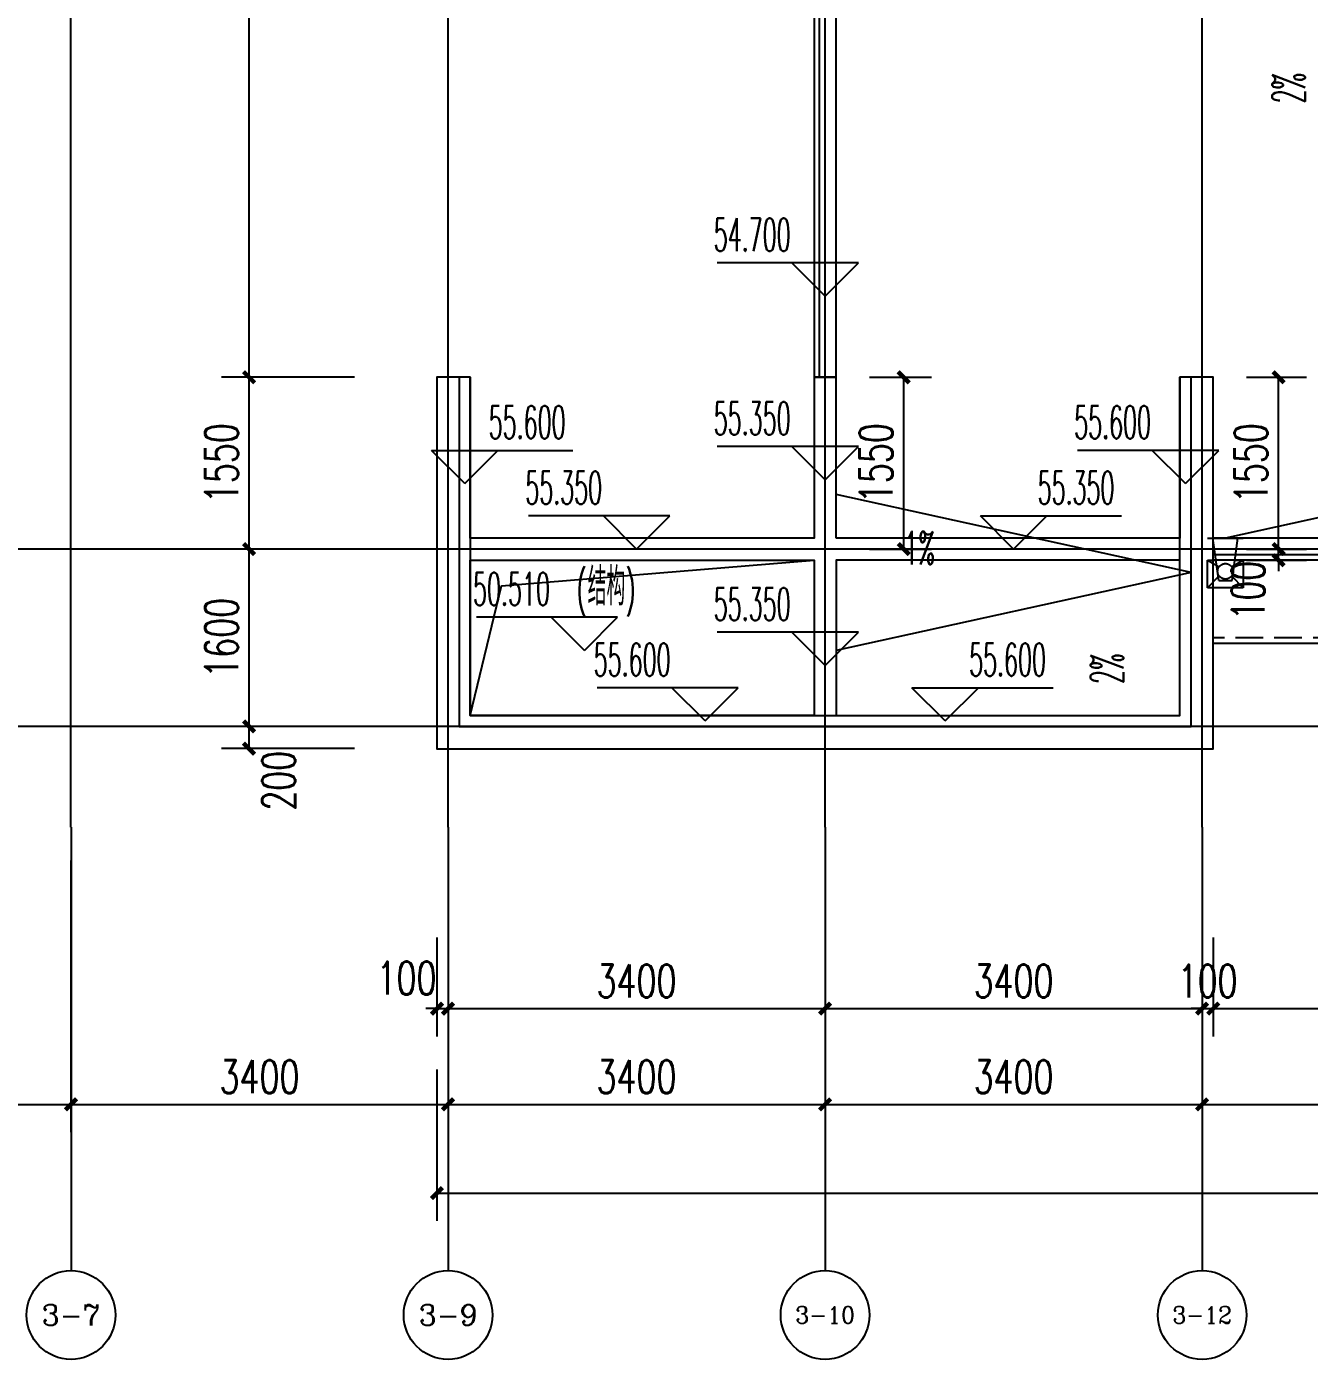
# Model space of a CAD drawing. Extents: x -59851 to 653804, y -249523 to 437614.
# Drawn here: x -30914 to -19347, y -176503 to -164481 of the extents above; entities that cross this region are included whole.
import ezdxf
from ezdxf.enums import TextEntityAlignment as Align

# ---------------------------------------------------------------- set-up
doc = ezdxf.new("R2010")
doc.units = 0
doc.header["$LTSCALE"] = 1000
doc.header["$MEASUREMENT"] = 0
doc.linetypes.add('DASH', pattern=[0.35, 0.25, -0.1])
doc.linetypes.add('DASHEDX2', pattern=[1.5, 1, -0.5])
for name, color, linetype in [('-SY', 3, 'DASHEDX2'), ('A-ROOF', 7, 'Continuous'), ('A-洞口', 105, 'Continuous'), ('A-第三道尺寸线', 105, 'Continuous'), ('AXIS', 3, 'Continuous'), ('AXIS_TEXT', 7, 'Continuous'), ('DIM_ELEV', 3, 'Continuous'), ('DIM_SYMB', 3, 'Continuous'), ('DOTE', 16, 'Continuous'), ('PUB_DIM', 3, 'Continuous'), ('PUB_TEXT', 7, 'Continuous'), ('ys', 154, 'Continuous')]:
    doc.layers.add(name, color=color, linetype=linetype)
doc.styles.add('_TCH_AXIS', font='COMPLEX', dxfattribs={"bigfont": 'GBCBIG'})
doc.styles.add('_TCH_DIM', font='SIMPLEX.shx', dxfattribs={"width": 0.7, "bigfont": 'GBCBIG.shx'})
doc.styles.add('_TCH_DIM_T3', font='SIMPLEX.shx', dxfattribs={"width": 0.705882, "bigfont": 'GBCBIG.shx'})
doc.styles.add('COMPLEX', font='COMPLEX')
doc.dimstyles.new('_TCH_ARCH&&100', dxfattribs={"dimtxt": 297.5, "dimasz": 100, "dimexe": 250, "dimexo": 300, "dimgap": 100, "dimtad": 1, "dimdec": 0, "dimzin": 0, "dimdsep": 46, "dimtxsty": '_TCH_DIM_T3', "dimblk": 'ARCHTICK', "dimcen": 0.09, "dimclrt": 7, "dimazin": 2, "dimtfac": 1, "dimtdec": 0, "dimtix": 1, "dimtmove": 2, "dimatfit": 3, "dimfxl": 0, "dimtolj": 1, "dimtzin": 0, "dimarcsym": 0})

# ---------------------------------------------------------------- blocks, each defined once
blk = doc.blocks.new('zhouxianssceng0329')
at = {"layer": 'DOTE'}
for p, q in [((-27114, 132090), (-27114, 156469)), ((-23714, 132090), (-23714, 156469)), ((-30514, 132090), (-30514, 143398)), ((-20314, 132090), (-20314, 143398)), ((5501, 134598), (-44989, 134598)), ((5501, 132998), (-44989, 132998))]:
    blk.add_line(p, q, dxfattribs=at)
blk = doc.blocks.new('jifangcengxiugai0420')
for points in [[(46634, -160852), (46634, -164002), (53234, -164002), (53234, -160852)], [(46734, -160852), (46734, -163902), (53134, -163902), (53134, -160852)]]:
    blk.add_lwpolyline(points)
blk.add_lwpolyline([(53134, -162502), (50034, -162502), (50034, -163902), (53134, -163902)], close=True)
at = {"layer": 'A-ROOF'}
for points in [[(53534, -148102), (51734, -148102), (51734, -147902), (51134, -147902), (51134, -148302), (51534, -148302), (51534, -149602), (51134, -149602), (51134, -150002), (51534, -150002), (51534, -151902), (48084, -151902), (48084, -153702), (49834, -153702), (49834, -160852), (50034, -160852), (50034, -153502), (48284, -153502), (48284, -152102), (51734, -152102), (51734, -149802), (51734, -148302), (53534, -148302)], [(49884, -160852), (49884, -153652), (48134, -153652), (48134, -151952), (51584, -151952), (51584, -149952), (51184, -149952), (51184, -149652), (51584, -149652), (51584, -148252), (51184, -148252), (51184, -147952), (51684, -147952), (51684, -148152), (53534, -148152)], [(46484, -160852), (46434, -160852), (46434, -164202), (53434, -164202), (53434, -160852), (53384, -160852)], [(50034, -162302), (50034, -160852), (49834, -160852), (49834, -162302), (46734, -162302), (46734, -160852), (46484, -160852)], [(53384, -160852), (53134, -160852), (53134, -162302), (50034, -162302)], [(60034, -162302), (53434, -162302)], [(60034, -162452), (53434, -162452)], [(60034, -162502), (53434, -162502)], [(56384, -162502), (56384, -163252), (53434, -163252)]]:
    blk.add_lwpolyline(points, dxfattribs=at)
blk.add_lwpolyline([(49834, -163902), (46734, -163902), (46734, -162502), (49834, -162502)], close=True, dxfattribs=at)
at = {"layer": 'A-ROOF', "linetype": 'DASH'}
blk.add_lwpolyline([(56334, -162502), (56334, -163202), (53434, -163202)], dxfattribs=at)
at = {"layer": 'A-洞口'}
blk.add_lwpolyline([(46734, -163902), (47016, -162734), (49834, -162502)], dxfattribs=at)
at = {"layer": 'DIM_ELEV'}
for p, q in [((50234, -159820), (48960, -159820)), ((49934, -160120), (49634, -159820)), ((49934, -160120), (50234, -159820)), ((46684, -161811), (46384, -161511)), ((46384, -161511), (47658, -161511)), ((46684, -161811), (46984, -161511)), ((50234, -161477), (48960, -161477)), ((49934, -161777), (49634, -161477)), ((49934, -161777), (50234, -161477)), ((53484, -161511), (52210, -161511)), ((53184, -161811), (52884, -161511)), ((53184, -161811), (53484, -161511)), ((48534, -162102), (47260, -162102)), ((48234, -162402), (47934, -162102)), ((48234, -162402), (48534, -162102)), ((51634, -162402), (51334, -162102)), ((51334, -162102), (52608, -162102)), ((51634, -162402), (51934, -162102)), ((48063, -163016), (46789, -163016)), ((47763, -163316), (47463, -163016)), ((47763, -163316), (48063, -163016)), ((50234, -163152), (48960, -163152)), ((49934, -163452), (49634, -163152)), ((49934, -163452), (50234, -163152)), ((49151, -163652), (47877, -163652)), ((48851, -163952), (48551, -163652)), ((48851, -163952), (49151, -163652)), ((51017, -163952), (50717, -163652)), ((50717, -163652), (51991, -163652)), ((51017, -163952), (51317, -163652))]:
    blk.add_line(p, q, dxfattribs=at)
at = {"layer": 'PUB_TEXT', "style": '_TCH_DIM'}
for s, height, width, p in [('54.700', 297.5, 0.494118, (48930, -159715)), ('55.350', 297.5, 0.494118, (48930, -161372)), ('55.600', 297.5, 0.494118, (46900, -161406)), ('55.600', 297.5, 0.494118, (52180, -161406)), ('55.350', 297.5, 0.494118, (47230, -161997)), ('55.350', 297.5, 0.494118, (51850, -161997)), ('50.510', 297.5, 0.494118, (46759, -162910)), ('(', 298, 0.494118, (47694, -162910)), ('结构', 337.6, 0.7, (47792, -162910)), (')', 298, 0.494118, (48136, -162910)), ('55.350', 297.5, 0.494118, (48930, -163047)), ('55.600', 297.5, 0.494118, (47847, -163547)), ('55.600', 297.5, 0.494118, (51233, -163547))]:
    blk.add_text(s, height=height, dxfattribs=dict(at, width=width)).set_placement(p)
blk = doc.blocks.new('wumianyushuidou')
at = {"layer": '-SY'}
for p, q in [((34701, -105144), (34642, -105041)), ((34784, -105145), (34892, -105041)), ((34642, -105361), (34701, -105258)), ((34892, -105361), (34784, -105257))]:
    blk.add_line(p, q, dxfattribs=at)
for points in [[(34442, -105361), (34442, -105041)], [(34642, -105041), (34892, -105041)], [(34642, -105115), (34642, -105041)], [(34892, -105041), (34892, -105361)], [(34826, -105141), (34442, -105088)], [(34826, -105261), (34826, -105141)], [(34826, -105261), (34442, -105313)], [(34642, -105361), (34642, -105282)], [(34892, -105361), (34642, -105361)]]:
    blk.add_lwpolyline(points, dxfattribs=at)
blk.add_circle((34742, -105201), 70, dxfattribs=at)
blk = doc.blocks.new('ysd0429')
at = {"rotation": 270}
blk.add_blockref('wumianyushuidou', (85097, -127860), dxfattribs=at)
blk = doc.blocks.new('_ArchTick')
at = {"color": 0, "linetype": 'ByBlock', "const_width": 0.4}
blk.add_lwpolyline([(-0.5, -0.5), (0.5, 0.5)], dxfattribs=at)
blk = doc.blocks.new('*D1249')
at = {"layer": 'A-第三道尺寸线', "color": 0, "lineweight": -2, "transparency": 16777216}
for p, q in [((-27956, -160494), (-29158, -160494)), ((-28908, -167644), (-28908, -160494)), ((-27956, -167644), (-29158, -167644))]:
    blk.add_line(p, q, dxfattribs=at)
at = {"layer": 'Defpoints', "color": 0, "transparency": 16777216}
for p in [(-28908, -160494), (-27656, -160494), (-27656, -167644)]:
    blk.add_point(p, dxfattribs=at)
at = {"layer": 'A-第三道尺寸线', "color": 0, "lineweight": -2, "transparency": 16777216, "xscale": 100, "yscale": 100, "zscale": 100}
for p, rotation in [((-28908, -160494), 90), ((-28908, -167644), 270)]:
    blk.add_blockref('_ArchTick', p, dxfattribs=dict(at, rotation=rotation))
at = {"layer": 'A-第三道尺寸线', "color": 7, "transparency": 16777216, "insert": (-29156, -164069), "char_height": 297.5, "attachment_point": 5, "rotation": 90, "style": '_TCH_DIM_T3'}
blk.add_mtext('\\A1;7150', dxfattribs=at)
blk = doc.blocks.new('*D1250')
at = {"layer": 'A-第三道尺寸线', "color": 0, "lineweight": -2, "transparency": 16777216}
for p, q in [((-27956, -167644), (-29158, -167644)), ((-28908, -169194), (-28908, -167644)), ((-27956, -169194), (-29158, -169194))]:
    blk.add_line(p, q, dxfattribs=at)
at = {"layer": 'Defpoints', "color": 0, "transparency": 16777216}
for p in [(-28908, -167644), (-27656, -167644), (-27656, -169194)]:
    blk.add_point(p, dxfattribs=at)
at = {"layer": 'A-第三道尺寸线', "color": 0, "lineweight": -2, "transparency": 16777216, "xscale": 100, "yscale": 100, "zscale": 100}
for p, rotation in [((-28908, -167644), 90), ((-28908, -169194), 270)]:
    blk.add_blockref('_ArchTick', p, dxfattribs=dict(at, rotation=rotation))
at = {"layer": 'A-第三道尺寸线', "color": 7, "transparency": 16777216, "insert": (-29156, -168419), "char_height": 297.5, "attachment_point": 5, "rotation": 90, "style": '_TCH_DIM_T3'}
blk.add_mtext('\\A1;1550', dxfattribs=at)
blk = doc.blocks.new('*D1251')
at = {"layer": 'A-第三道尺寸线', "color": 0, "lineweight": -2, "transparency": 16777216}
for p, q in [((-27956, -169194), (-29158, -169194)), ((-28908, -170794), (-28908, -169194)), ((-27956, -170794), (-29158, -170794))]:
    blk.add_line(p, q, dxfattribs=at)
at = {"layer": 'Defpoints', "color": 0, "transparency": 16777216}
for p in [(-28908, -169194), (-27656, -169194), (-27656, -170794)]:
    blk.add_point(p, dxfattribs=at)
at = {"layer": 'A-第三道尺寸线', "color": 0, "lineweight": -2, "transparency": 16777216, "xscale": 100, "yscale": 100, "zscale": 100}
for p, rotation in [((-28908, -169194), 90), ((-28908, -170794), 270)]:
    blk.add_blockref('_ArchTick', p, dxfattribs=dict(at, rotation=rotation))
at = {"layer": 'A-第三道尺寸线', "color": 7, "transparency": 16777216, "insert": (-29156, -169994), "char_height": 297.5, "attachment_point": 5, "rotation": 90, "style": '_TCH_DIM_T3'}
blk.add_mtext('\\A1;1600', dxfattribs=at)
blk = doc.blocks.new('*D1252')
at = {"layer": 'A-第三道尺寸线', "color": 0, "lineweight": -2, "transparency": 16777216}
for p, q in [((-27956, -170794), (-29158, -170794)), ((-28908, -170994), (-28908, -170794)), ((-27956, -170994), (-29158, -170994))]:
    blk.add_line(p, q, dxfattribs=at)
at = {"layer": 'Defpoints', "color": 0, "transparency": 16777216}
for p in [(-28908, -170794), (-27656, -170794), (-27656, -170994)]:
    blk.add_point(p, dxfattribs=at)
at = {"layer": 'A-第三道尺寸线', "color": 0, "lineweight": -2, "transparency": 16777216, "xscale": 100, "yscale": 100, "zscale": 100}
for p, rotation in [((-28908, -170794), 90), ((-28908, -170994), 270)]:
    blk.add_blockref('_ArchTick', p, dxfattribs=dict(at, rotation=rotation))
at = {"layer": 'A-第三道尺寸线', "color": 7, "transparency": 16777216, "insert": (-28641, -171283), "char_height": 297.5, "attachment_point": 5, "rotation": 90, "style": '_TCH_DIM_T3'}
blk.add_mtext('\\A1;200', dxfattribs=at)
blk = doc.blocks.new('*D1601')
at = {"layer": 'Defpoints', "color": 0, "transparency": 16777216}
for p in [(-23614, -167644), (-23005, -167644), (-23614, -169194)]:
    blk.add_point(p, dxfattribs=at)
at = {"layer": 'PUB_DIM', "color": 0, "lineweight": -2, "transparency": 16777216}
for p, q in [((-23314, -167644), (-22755, -167644)), ((-23005, -169194), (-23005, -167644)), ((-23314, -169194), (-22755, -169194))]:
    blk.add_line(p, q, dxfattribs=at)
at = {"layer": 'PUB_DIM', "color": 0, "lineweight": -2, "transparency": 16777216, "xscale": 100, "yscale": 100, "zscale": 100}
for p, rotation in [((-23005, -167644), 90), ((-23005, -169194), 270)]:
    blk.add_blockref('_ArchTick', p, dxfattribs=dict(at, rotation=rotation))
at = {"layer": 'PUB_DIM', "color": 7, "transparency": 16777216, "insert": (-23254, -168419), "char_height": 297.5, "attachment_point": 5, "rotation": 90, "style": '_TCH_DIM_T3'}
blk.add_mtext('\\A1;1550', dxfattribs=at)
blk = doc.blocks.new('*D1602')
at = {"layer": 'Defpoints', "color": 0, "transparency": 16777216}
for p in [(-20214, -167644), (-19624, -167644), (-20214, -169194)]:
    blk.add_point(p, dxfattribs=at)
at = {"layer": 'PUB_DIM', "color": 0, "lineweight": -2, "transparency": 16777216}
for p, q in [((-19914, -167644), (-19374, -167644)), ((-19624, -169194), (-19624, -167644)), ((-19914, -169194), (-19374, -169194))]:
    blk.add_line(p, q, dxfattribs=at)
at = {"layer": 'PUB_DIM', "color": 0, "lineweight": -2, "transparency": 16777216, "xscale": 100, "yscale": 100, "zscale": 100}
for p, rotation in [((-19624, -167644), 90), ((-19624, -169194), 270)]:
    blk.add_blockref('_ArchTick', p, dxfattribs=dict(at, rotation=rotation))
at = {"layer": 'PUB_DIM', "color": 7, "transparency": 16777216, "insert": (-19873, -168419), "char_height": 297.5, "attachment_point": 5, "rotation": 90, "style": '_TCH_DIM_T3'}
blk.add_mtext('\\A1;1550', dxfattribs=at)
blk = doc.blocks.new('*D1603')
at = {"layer": 'Defpoints', "color": 0, "transparency": 16777216}
for p in [(-20214, -169194), (-19624, -169194), (-20214, -169294)]:
    blk.add_point(p, dxfattribs=at)
at = {"layer": 'PUB_DIM', "color": 0, "lineweight": -2, "transparency": 16777216}
for p, q in [((-19624, -169194), (-19624, -169094)), ((-19914, -169194), (-19374, -169194)), ((-19624, -169294), (-19624, -169194)), ((-19914, -169294), (-19374, -169294)), ((-19624, -169294), (-19624, -169394))]:
    blk.add_line(p, q, dxfattribs=at)
at = {"layer": 'PUB_DIM', "color": 0, "lineweight": -2, "transparency": 16777216, "xscale": 100, "yscale": 100, "zscale": 100}
for p, rotation in [((-19624, -169194), 270), ((-19624, -169294), 90)]:
    blk.add_blockref('_ArchTick', p, dxfattribs=dict(at, rotation=rotation))
at = {"layer": 'PUB_DIM', "color": 7, "transparency": 16777216, "insert": (-19899, -169569), "char_height": 297.5, "attachment_point": 5, "rotation": 90, "style": '_TCH_DIM_T3'}
blk.add_mtext('\\A1;100', dxfattribs=at)
blk = doc.blocks.new('*D1607')
at = {"layer": 'A-第三道尺寸线', "color": 0, "lineweight": -2, "transparency": 16777216}
for p, q in [((-27214, -172697), (-27214, -173589)), ((-27114, -172697), (-27114, -173589)), ((-27214, -173339), (-27314, -173339)), ((-27214, -173339), (-27114, -173339)), ((-27114, -173339), (-27014, -173339))]:
    blk.add_line(p, q, dxfattribs=at)
at = {"layer": 'Defpoints', "color": 0, "transparency": 16777216}
for p in [(-27214, -172397), (-27114, -172397), (-27114, -173339)]:
    blk.add_point(p, dxfattribs=at)
at = {"layer": 'A-第三道尺寸线', "color": 0, "lineweight": -2, "transparency": 16777216, "xscale": 100, "yscale": 100, "zscale": 100}
blk.add_blockref('_ArchTick', (-27214, -173339), dxfattribs=at)
at = {"layer": 'A-第三道尺寸线', "color": 0, "lineweight": -2, "transparency": 16777216, "xscale": 100, "yscale": 100, "zscale": 100, "rotation": 180}
blk.add_blockref('_ArchTick', (-27114, -173339), dxfattribs=at)
at = {"layer": 'A-第三道尺寸线', "color": 7, "transparency": 16777216, "insert": (-27489, -173064), "char_height": 297.5, "attachment_point": 5, "style": '_TCH_DIM_T3'}
blk.add_mtext('\\A1;100', dxfattribs=at)
blk = doc.blocks.new('*D1608')
at = {"layer": 'A-第三道尺寸线', "color": 0, "lineweight": -2, "transparency": 16777216}
for p, q in [((-27114, -172697), (-27114, -173589)), ((-23714, -172697), (-23714, -173589)), ((-27114, -173339), (-23714, -173339))]:
    blk.add_line(p, q, dxfattribs=at)
at = {"layer": 'Defpoints', "color": 0, "transparency": 16777216}
for p in [(-27114, -172397), (-23714, -172397), (-23714, -173339)]:
    blk.add_point(p, dxfattribs=at)
at = {"layer": 'A-第三道尺寸线', "color": 0, "lineweight": -2, "transparency": 16777216, "xscale": 100, "yscale": 100, "zscale": 100, "rotation": 180}
blk.add_blockref('_ArchTick', (-27114, -173339), dxfattribs=at)
at = {"layer": 'A-第三道尺寸线', "color": 0, "lineweight": -2, "transparency": 16777216, "xscale": 100, "yscale": 100, "zscale": 100}
blk.add_blockref('_ArchTick', (-23714, -173339), dxfattribs=at)
at = {"layer": 'A-第三道尺寸线', "color": 7, "transparency": 16777216, "insert": (-25414, -173090), "char_height": 297.5, "attachment_point": 5, "style": '_TCH_DIM_T3'}
blk.add_mtext('\\A1;3400', dxfattribs=at)
blk = doc.blocks.new('*D1609')
at = {"layer": 'A-第三道尺寸线', "color": 0, "lineweight": -2, "transparency": 16777216}
for p, q in [((-23714, -172697), (-23714, -173589)), ((-20314, -172697), (-20314, -173589)), ((-23714, -173339), (-20314, -173339))]:
    blk.add_line(p, q, dxfattribs=at)
at = {"layer": 'Defpoints', "color": 0, "transparency": 16777216}
for p in [(-23714, -172397), (-20314, -172397), (-20314, -173339)]:
    blk.add_point(p, dxfattribs=at)
at = {"layer": 'A-第三道尺寸线', "color": 0, "lineweight": -2, "transparency": 16777216, "xscale": 100, "yscale": 100, "zscale": 100, "rotation": 180}
blk.add_blockref('_ArchTick', (-23714, -173339), dxfattribs=at)
at = {"layer": 'A-第三道尺寸线', "color": 0, "lineweight": -2, "transparency": 16777216, "xscale": 100, "yscale": 100, "zscale": 100}
blk.add_blockref('_ArchTick', (-20314, -173339), dxfattribs=at)
at = {"layer": 'A-第三道尺寸线', "color": 7, "transparency": 16777216, "insert": (-22014, -173090), "char_height": 297.5, "attachment_point": 5, "style": '_TCH_DIM_T3'}
blk.add_mtext('\\A1;3400', dxfattribs=at)
blk = doc.blocks.new('*D1610')
at = {"layer": 'A-第三道尺寸线', "color": 0, "lineweight": -2, "transparency": 16777216}
for p, q in [((-20314, -172697), (-20314, -173589)), ((-20214, -172697), (-20214, -173589)), ((-20314, -173339), (-20414, -173339)), ((-20314, -173339), (-20214, -173339)), ((-20214, -173339), (-20114, -173339))]:
    blk.add_line(p, q, dxfattribs=at)
at = {"layer": 'Defpoints', "color": 0, "transparency": 16777216}
for p in [(-20314, -172397), (-20214, -172397), (-20214, -173339)]:
    blk.add_point(p, dxfattribs=at)
at = {"layer": 'A-第三道尺寸线', "color": 0, "lineweight": -2, "transparency": 16777216, "xscale": 100, "yscale": 100, "zscale": 100}
blk.add_blockref('_ArchTick', (-20314, -173339), dxfattribs=at)
at = {"layer": 'A-第三道尺寸线', "color": 0, "lineweight": -2, "transparency": 16777216, "xscale": 100, "yscale": 100, "zscale": 100, "rotation": 180}
blk.add_blockref('_ArchTick', (-20214, -173339), dxfattribs=at)
at = {"layer": 'A-第三道尺寸线', "color": 7, "transparency": 16777216, "insert": (-20264, -173090), "char_height": 297.5, "attachment_point": 5, "style": '_TCH_DIM_T3'}
blk.add_mtext('\\A1;100', dxfattribs=at)
blk = doc.blocks.new('*D1611')
at = {"layer": 'A-第三道尺寸线', "color": 0, "lineweight": -2, "transparency": 16777216}
for p, q in [((-20214, -172697), (-20214, -173589)), ((-17314, -172697), (-17314, -173589)), ((-20214, -173339), (-17314, -173339))]:
    blk.add_line(p, q, dxfattribs=at)
at = {"layer": 'Defpoints', "color": 0, "transparency": 16777216}
for p in [(-20214, -172397), (-17314, -172397), (-17314, -173339)]:
    blk.add_point(p, dxfattribs=at)
at = {"layer": 'A-第三道尺寸线', "color": 0, "lineweight": -2, "transparency": 16777216, "xscale": 100, "yscale": 100, "zscale": 100, "rotation": 180}
blk.add_blockref('_ArchTick', (-20214, -173339), dxfattribs=at)
at = {"layer": 'A-第三道尺寸线', "color": 0, "lineweight": -2, "transparency": 16777216, "xscale": 100, "yscale": 100, "zscale": 100}
blk.add_blockref('_ArchTick', (-17314, -173339), dxfattribs=at)
at = {"layer": 'A-第三道尺寸线', "color": 7, "transparency": 16777216, "insert": (-18764, -173090), "char_height": 297.5, "attachment_point": 5, "style": '_TCH_DIM_T3'}
blk.add_mtext('\\A1;2900', dxfattribs=at)
blk = doc.blocks.new('*D3108')
at = {"layer": 'AXIS', "color": 0, "lineweight": -2, "transparency": 16777216}
for p, q in [((-33914, -172003), (-33914, -174453)), ((-30514, -172003), (-30514, -174453)), ((-33914, -174203), (-30514, -174203))]:
    blk.add_line(p, q, dxfattribs=at)
at = {"layer": 'Defpoints', "color": 0, "transparency": 16777216}
for p in [(-33914, -171703), (-30514, -171703), (-30514, -174203)]:
    blk.add_point(p, dxfattribs=at)
at = {"layer": 'AXIS', "color": 0, "lineweight": -2, "transparency": 16777216, "xscale": 100, "yscale": 100, "zscale": 100, "rotation": 180}
blk.add_blockref('_ArchTick', (-33914, -174203), dxfattribs=at)
at = {"layer": 'AXIS', "color": 0, "lineweight": -2, "transparency": 16777216, "xscale": 100, "yscale": 100, "zscale": 100}
blk.add_blockref('_ArchTick', (-30514, -174203), dxfattribs=at)
at = {"layer": 'AXIS', "color": 7, "transparency": 16777216, "insert": (-32214, -173954), "char_height": 297.5, "attachment_point": 5, "style": '_TCH_DIM_T3'}
blk.add_mtext('\\A1;3400', dxfattribs=at)
blk = doc.blocks.new('*D3109')
at = {"layer": 'AXIS', "color": 0, "lineweight": -2, "transparency": 16777216}
for p, q in [((-30514, -172003), (-30514, -174453)), ((-27114, -172003), (-27114, -174453)), ((-30514, -174203), (-27114, -174203))]:
    blk.add_line(p, q, dxfattribs=at)
at = {"layer": 'Defpoints', "color": 0, "transparency": 16777216}
for p in [(-30514, -171703), (-27114, -171703), (-27114, -174203)]:
    blk.add_point(p, dxfattribs=at)
at = {"layer": 'AXIS', "color": 0, "lineweight": -2, "transparency": 16777216, "xscale": 100, "yscale": 100, "zscale": 100, "rotation": 180}
blk.add_blockref('_ArchTick', (-30514, -174203), dxfattribs=at)
at = {"layer": 'AXIS', "color": 0, "lineweight": -2, "transparency": 16777216, "xscale": 100, "yscale": 100, "zscale": 100}
blk.add_blockref('_ArchTick', (-27114, -174203), dxfattribs=at)
at = {"layer": 'AXIS', "color": 7, "transparency": 16777216, "insert": (-28814, -173954), "char_height": 297.5, "attachment_point": 5, "style": '_TCH_DIM_T3'}
blk.add_mtext('\\A1;3400', dxfattribs=at)
blk = doc.blocks.new('*D3110')
at = {"layer": 'AXIS', "color": 0, "lineweight": -2, "transparency": 16777216}
for p, q in [((-27114, -172003), (-27114, -174453)), ((-23714, -172003), (-23714, -174453)), ((-27114, -174203), (-23714, -174203))]:
    blk.add_line(p, q, dxfattribs=at)
at = {"layer": 'Defpoints', "color": 0, "transparency": 16777216}
for p in [(-27114, -171703), (-23714, -171703), (-23714, -174203)]:
    blk.add_point(p, dxfattribs=at)
at = {"layer": 'AXIS', "color": 0, "lineweight": -2, "transparency": 16777216, "xscale": 100, "yscale": 100, "zscale": 100, "rotation": 180}
blk.add_blockref('_ArchTick', (-27114, -174203), dxfattribs=at)
at = {"layer": 'AXIS', "color": 0, "lineweight": -2, "transparency": 16777216, "xscale": 100, "yscale": 100, "zscale": 100}
blk.add_blockref('_ArchTick', (-23714, -174203), dxfattribs=at)
at = {"layer": 'AXIS', "color": 7, "transparency": 16777216, "insert": (-25414, -173954), "char_height": 297.5, "attachment_point": 5, "style": '_TCH_DIM_T3'}
blk.add_mtext('\\A1;3400', dxfattribs=at)
blk = doc.blocks.new('*D3111')
at = {"layer": 'AXIS', "color": 0, "lineweight": -2, "transparency": 16777216}
for p, q in [((-23714, -172003), (-23714, -174453)), ((-20314, -172003), (-20314, -174453)), ((-23714, -174203), (-20314, -174203))]:
    blk.add_line(p, q, dxfattribs=at)
at = {"layer": 'Defpoints', "color": 0, "transparency": 16777216}
for p in [(-23714, -171703), (-20314, -171703), (-20314, -174203)]:
    blk.add_point(p, dxfattribs=at)
at = {"layer": 'AXIS', "color": 0, "lineweight": -2, "transparency": 16777216, "xscale": 100, "yscale": 100, "zscale": 100, "rotation": 180}
blk.add_blockref('_ArchTick', (-23714, -174203), dxfattribs=at)
at = {"layer": 'AXIS', "color": 0, "lineweight": -2, "transparency": 16777216, "xscale": 100, "yscale": 100, "zscale": 100}
blk.add_blockref('_ArchTick', (-20314, -174203), dxfattribs=at)
at = {"layer": 'AXIS', "color": 7, "transparency": 16777216, "insert": (-22014, -173954), "char_height": 297.5, "attachment_point": 5, "style": '_TCH_DIM_T3'}
blk.add_mtext('\\A1;3400', dxfattribs=at)
blk = doc.blocks.new('*D3112')
at = {"layer": 'AXIS', "color": 0, "lineweight": -2, "transparency": 16777216}
for p, q in [((-20314, -172003), (-20314, -174453)), ((-16914, -172003), (-16914, -174453)), ((-20314, -174203), (-16914, -174203))]:
    blk.add_line(p, q, dxfattribs=at)
at = {"layer": 'Defpoints', "color": 0, "transparency": 16777216}
for p in [(-20314, -171703), (-16914, -171703), (-16914, -174203)]:
    blk.add_point(p, dxfattribs=at)
at = {"layer": 'AXIS', "color": 0, "lineweight": -2, "transparency": 16777216, "xscale": 100, "yscale": 100, "zscale": 100, "rotation": 180}
blk.add_blockref('_ArchTick', (-20314, -174203), dxfattribs=at)
at = {"layer": 'AXIS', "color": 0, "lineweight": -2, "transparency": 16777216, "xscale": 100, "yscale": 100, "zscale": 100}
blk.add_blockref('_ArchTick', (-16914, -174203), dxfattribs=at)
at = {"layer": 'AXIS', "color": 7, "transparency": 16777216, "insert": (-18614, -173954), "char_height": 297.5, "attachment_point": 5, "style": '_TCH_DIM_T3'}
blk.add_mtext('\\A1;3400', dxfattribs=at)
blk = doc.blocks.new('*D3121')
at = {"layer": 'AXIS', "color": 0, "lineweight": -2, "transparency": 16777216}
for p, q in [((-27214, -173889), (-27214, -175253)), ((4686, -173889), (4686, -175253)), ((-27214, -175003), (4686, -175003))]:
    blk.add_line(p, q, dxfattribs=at)
at = {"layer": 'Defpoints', "color": 0, "transparency": 16777216}
for p in [(-27214, -173589), (4686, -173589), (4686, -175003)]:
    blk.add_point(p, dxfattribs=at)
at = {"layer": 'AXIS', "color": 0, "lineweight": -2, "transparency": 16777216, "xscale": 100, "yscale": 100, "zscale": 100, "rotation": 180}
blk.add_blockref('_ArchTick', (-27214, -175003), dxfattribs=at)
at = {"layer": 'AXIS', "color": 0, "lineweight": -2, "transparency": 16777216, "xscale": 100, "yscale": 100, "zscale": 100}
blk.add_blockref('_ArchTick', (4686, -175003), dxfattribs=at)
at = {"layer": 'AXIS', "color": 7, "transparency": 16777216, "insert": (-11264, -174754), "char_height": 297.5, "attachment_point": 5, "style": '_TCH_DIM_T3'}
blk.add_mtext('\\A1;31900', dxfattribs=at)
blk = doc.blocks.new('_AXISO')
blk.add_circle((0, 0), 0.5)
at = {"layer": 'AXIS_TEXT', "style": 'COMPLEX', "width": 1.041667}
blk.add_attdef('A', text='', height=0.56, dxfattribs=at).set_placement((-0.25, -0.28), (0.25, -0.28), align=Align.FIT)

msp = doc.modelspace()

# ---------------------------------------------------------------- linework, layer by layer
at = {"layer": 'AXIS'}
for p, q in [((-30513.7, -171702.6), (-30513.7, -175702.6)), ((-27113.7, -171702.6), (-27113.7, -175702.6)), ((-23713.7, -171702.6), (-23713.7, -175702.6)), ((-20313.7, -171702.6), (-20313.7, -175702.6))]:
    msp.add_line(p, q, dxfattribs=at)
at = {"layer": 'DIM_SYMB'}
for points in [[(-23168.6, -169437.1, 0, 0, 0), (-22675.4, -169437.1, 80, 0, 0), (-22375.4, -169437.1, 0, 0, 0)], [(-20918, -170565.6, 0, 0, 0), (-20918, -170072.5, 80, 0, 0), (-20918, -169772.5, 0, 0, 0)]]:
    msp.add_lwpolyline(points, format="xyseb", dxfattribs=at)
at = {"layer": 'ys'}
for points in [[(-13613.7, -167666.3), (-20103.7, -169094.3)], [(-20413.7, -169404.3), (-23613.7, -168700.2)], [(-20413.7, -169404.3), (-23613.7, -170108.4)]]:
    msp.add_lwpolyline(points, dxfattribs=at)

# ---------------------------------------------------------------- block references
for name, p in [('zhouxianssceng0329', (0, -303792.5)), ('jifangcengxiugai0420', (-73647.5, -6792.5)), ('ysd0429', (0, -6792.5))]:
    msp.add_blockref(name, p)
at = {"layer": 'AXIS'}
ref = msp.add_blockref('_AXISO', (-30513.7, -176102.6), dxfattribs=dict(at, xscale=800, yscale=800, zscale=800))
ref.add_attrib('A', '3-7', dxfattribs={"layer": 'AXIS_TEXT', "height": 187.78, "style": '_TCH_AXIS'}).set_placement((-30777.5, -176196.5), (-30249.9, -176196.5), align=Align.FIT)
ref = msp.add_blockref('_AXISO', (-27113.7, -176102.6), dxfattribs=dict(at, xscale=800, yscale=800, zscale=800))
ref.add_attrib('A', '3-9', dxfattribs={"layer": 'AXIS_TEXT', "height": 187.78, "style": '_TCH_AXIS'}).set_placement((-27377.5, -176196.5), (-26849.9, -176196.5), align=Align.FIT)
ref = msp.add_blockref('_AXISO', (-23713.7, -176102.6), dxfattribs=dict(at, xscale=800, yscale=800, zscale=800))
ref.add_attrib('A', '3-10', dxfattribs={"layer": 'AXIS_TEXT', "height": 152.88, "style": '_TCH_AXIS'}).set_placement((-23983.1, -176179), (-23444.4, -176179), align=Align.FIT)
ref = msp.add_blockref('_AXISO', (-20313.7, -176102.6), dxfattribs=dict(at, xscale=800, yscale=800, zscale=800))
ref.add_attrib('A', '3-12', dxfattribs={"layer": 'AXIS_TEXT', "height": 152.88, "style": '_TCH_AXIS'}).set_placement((-20583.1, -176179), (-20044.4, -176179), align=Align.FIT)

# ---------------------------------------------------------------- texts
at = {"layer": 'PUB_TEXT', "style": '_TCH_DIM', "width": 0.494118}
for p in [(-19385.5, -165174.1), (-21023, -170410.9)]:
    msp.add_text('2%', height=297.5, rotation=90, dxfattribs=at).set_placement(p)
msp.add_text('1%', height=297.5, dxfattribs=at).set_placement((-22999.8, -169332.1))

# ---------------------------------------------------------------- dimensions: what is measured, and where the dimension line sits
at = {"layer": 'A-第三道尺寸线'}
for p1, p2, distance, picture, middle in [((-27655.7, -167644.3), (-27655.7, -160494.3), 1251.8, '*D1249', (-29156.3, -164069.3)), ((-27655.7, -169194.3), (-27655.7, -167644.3), 1251.8, '*D1250', (-29156.3, -168419.3)), ((-27655.7, -170794.3), (-27655.7, -169194.3), 1251.8, '*D1251', (-29156.3, -169994.3)), ((-27113.7, -172396.7), (-23713.7, -172396.7), -942, '*D1608', (-25413.7, -173090)), ((-23713.7, -172396.7), (-20313.7, -172396.7), -942, '*D1609', (-22013.7, -173090)), ((-20313.7, -172396.7), (-20213.7, -172396.7), -942, '*D1610', (-20263.7, -173090)), ((-20213.7, -172396.7), (-17313.7, -172396.7), -942, '*D1611', (-18763.7, -173090))]:
    dim = msp.add_aligned_dim(p1=p1, p2=p2, distance=distance, dimstyle='_TCH_ARCH&&100', dxfattribs=at)
    dim.commit()
    dim.dimension.update_dxf_attribs({"geometry": picture, "text_midpoint": middle})
for base, p1, p2, angle, picture, middle in [((-28907.5, -170794.3), (-27655.7, -170994.3), (-27655.7, -170794.3), 90, '*D1252', (-28641, -171283.3)), ((-27113.7, -173338.7), (-27213.7, -172396.7), (-27113.7, -172396.7), 0, '*D1607', (-27488.7, -173063.7))]:
    dim = msp.add_linear_dim(base=base, p1=p1, p2=p2, angle=angle, dimstyle='_TCH_ARCH&&100', dxfattribs=at)
    dim.commit()
    dim.dimension.update_dxf_attribs({"geometry": picture, "text_midpoint": middle, "dimtype": 161})
at = {"layer": 'AXIS'}
for p1, p2, distance, picture, middle in [((-33913.7, -171702.6), (-30513.7, -171702.6), -2500, '*D3108', (-32213.7, -173953.9)), ((-30513.7, -171702.6), (-27113.7, -171702.6), -2500, '*D3109', (-28813.7, -173953.9)), ((-27113.7, -171702.6), (-23713.7, -171702.6), -2500, '*D3110', (-25413.7, -173953.9)), ((-23713.7, -171702.6), (-20313.7, -171702.6), -2500, '*D3111', (-22013.7, -173953.9)), ((-20313.7, -171702.6), (-16913.7, -171702.6), -2500, '*D3112', (-18613.7, -173953.9)), ((-27213.7, -173588.7), (4686.3, -173588.7), -1413.9, '*D3121', (-11263.7, -174753.9))]:
    dim = msp.add_aligned_dim(p1=p1, p2=p2, distance=distance, dimstyle='_TCH_ARCH&&100', dxfattribs=at)
    dim.commit()
    dim.dimension.update_dxf_attribs({"geometry": picture, "text_midpoint": middle})
at = {"layer": 'PUB_DIM'}
for p1, p2, distance, picture, middle in [((-23613.7, -169194.3), (-23613.7, -167644.3), -609, '*D1601', (-23253.5, -168419.3)), ((-20213.7, -169194.3), (-20213.7, -167644.3), -589.9, '*D1602', (-19872.6, -168419.3))]:
    dim = msp.add_aligned_dim(p1=p1, p2=p2, distance=distance, dimstyle='_TCH_ARCH&&100', dxfattribs=at)
    dim.commit()
    dim.dimension.update_dxf_attribs({"geometry": picture, "text_midpoint": middle})
dim = msp.add_linear_dim(base=(-19623.8, -169194.3), p1=(-20213.7, -169294.3), p2=(-20213.7, -169194.3), angle=90, dimstyle='_TCH_ARCH&&100', dxfattribs=at)
dim.commit()
dim.dimension.update_dxf_attribs({"geometry": '*D1603', "text_midpoint": (-19898.8, -169569.3), "dimtype": 161})

doc.saveas('drawing.dxf')
